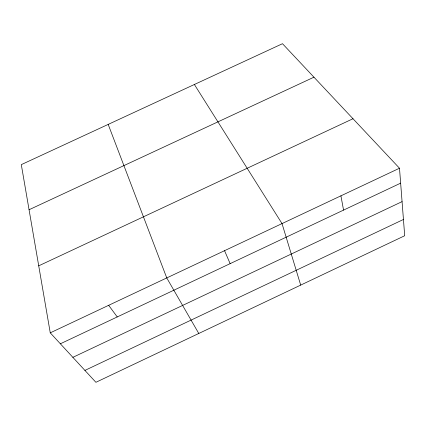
<?xml version="1.0" encoding="UTF-8"?>
<svg xmlns="http://www.w3.org/2000/svg" width="426" height="426" viewBox="0 0 426 426"><rect width="100%" height="100%" fill="white"/><g stroke="black" fill="none" stroke-linecap="round" stroke-linejoin="round"><path stroke-width="0.64" d="M60.364 343.793L400.648 183.148M72.862 357.339L402.075 201.631M84.923 370.407L403.449 219.475M50.257 332.839L399.497 168.222L282.486 43.697L21.3 164.633L50.257 332.839L95.898 382.303L404.7 235.738L399.497 168.222M38.723 265.829L353 118.737M29.064 209.736L313.957 77.186M108.667 305.309L117.251 316.939M194.389 84.486L282.023 223.597L300.697 285.1M198.782 333.473L166.758 277.928L108.188 124.403M224.545 250.69L230.146 263.641M340.922 195.832L343.553 210.103"/></g></svg>
